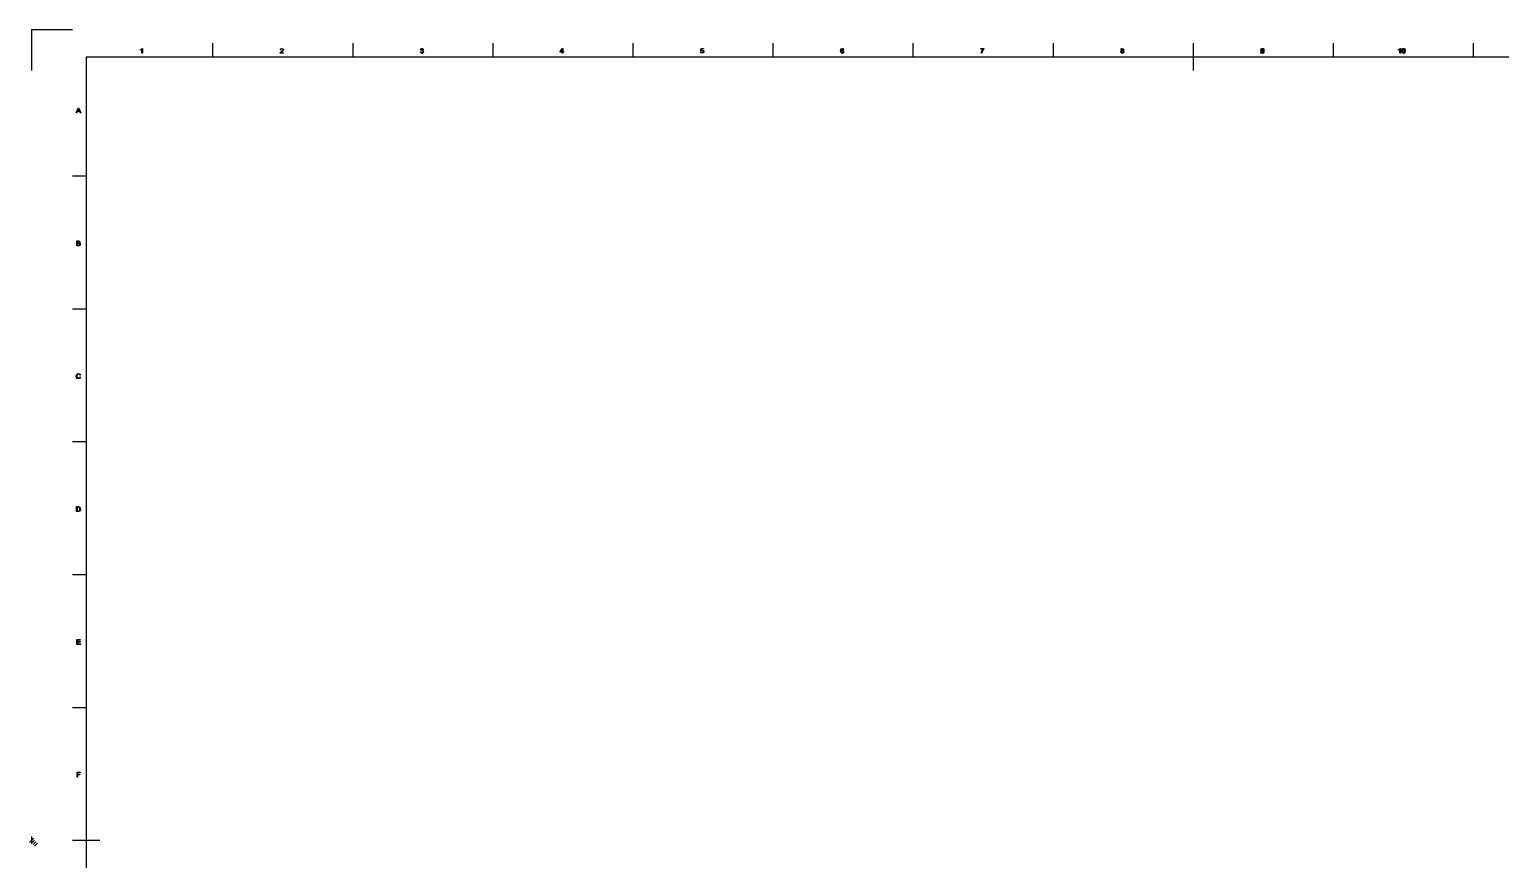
# Model space of a CAD drawing. Extents: x -180 to 1008, y 54 to 897.
# Drawn here: x -1 to 538, y 593 to 897 of the extents above; entities that cross this region are included whole.
import ezdxf

# ---------------------------------------------------------------- set-up
doc = ezdxf.new("R2010")
doc.units = 0

msp = doc.modelspace()

# ---------------------------------------------------------------- linework, layer by layer
at = {"layer": 'Layer 1'}
for p, q in [((0, 896.999709), (14.999978, 896.999709)), ((0, 896.999709), (0, 882.000499)), ((39.95724, 889.592179), (40.279513, 889.802152)), ((39.95724, 889.379772), (39.95724, 889.592179)), ((40.187959, 889.493304), (39.95724, 889.379772)), ((40.396702, 889.644672), (40.187959, 889.493304)), ((40.279513, 889.802152), (40.474828, 890.041414)), ((40.396702, 888.244499), (40.396702, 889.644672)), ((40.474828, 890.041414), (40.616433, 890.041414)), ((40.616433, 890.041414), (40.616433, 888.244499)), ((66.312437, 891.99909), (66.312437, 886.998472)), ((91.114649, 889.523916), (91.289213, 889.908435)), ((91.340484, 889.500633), (91.114649, 889.523916)), ((91.289213, 889.908435), (91.695713, 890.041494)), ((91.436919, 889.764317), (91.340484, 889.500633)), ((91.690831, 889.85954), (91.436919, 889.764317)), ((91.530915, 888.906142), (91.925209, 889.284575)), ((91.933755, 889.769185), (91.690831, 889.85954)), ((91.695713, 890.041494), (92.103435, 889.898672)), ((91.925209, 889.284575), (92.027751, 889.549475)), ((92.027751, 889.549475), (91.933755, 889.769185)), ((92.209639, 889.33347), (92.063152, 889.114977)), ((92.103435, 889.898672), (92.253583, 889.54466)), ((92.253583, 889.54466), (92.209639, 889.33347)), ((117.624871, 891.99909), (117.624871, 886.998472)), ((142.436848, 889.599561), (142.619955, 889.941376)), ((142.656579, 889.560508), (142.436848, 889.599561)), ((142.619955, 889.941376), (142.975187, 890.063454)), ((142.766444, 889.802205), (142.656579, 889.560508)), ((142.980071, 889.88277), (142.766444, 889.802205)), ((142.848224, 889.113945), (142.872645, 889.3068)), ((142.872645, 889.3068), (142.908046, 889.304154)), ((142.908046, 889.304154), (143.160736, 889.37739)), ((142.975187, 890.063454), (143.244966, 889.999981)), ((143.191256, 889.803422), (142.980071, 889.88277)), ((143.160736, 889.37739), (143.273044, 889.603238)), ((143.273044, 889.603238), (143.191256, 889.803422)), ((143.244966, 889.999981), (143.43296, 889.82906)), ((143.436622, 889.387154), (143.252293, 889.235786)), ((143.43296, 889.82906), (143.498879, 889.598344)), ((143.498879, 889.598344), (143.436622, 889.387154)), ((168.937304, 891.99909), (168.937304, 886.998472)), ((193.65406, 888.879551), (194.470725, 890.039218)), ((194.430439, 889.68645), (193.870127, 888.879551)), ((194.430439, 888.879551), (194.430439, 889.68645)), ((194.470725, 890.039218), (194.65017, 890.039218)), ((194.65017, 890.039218), (194.65017, 888.879551)), ((220.249737, 891.99909), (220.249737, 886.998472)), ((245.077581, 889.134027), (245.250926, 890.053241)), ((245.250926, 890.053241), (246.140835, 890.053241)), ((245.426709, 889.843268), (245.330271, 889.362309)), ((245.330271, 889.362309), (245.668414, 889.474625)), ((245.609819, 889.280527), (245.418163, 889.231685)), ((246.140835, 889.843268), (245.426709, 889.843268)), ((245.885703, 889.171862), (245.609819, 889.280527)), ((245.668414, 889.474625), (246.063928, 889.31225)), ((246.063928, 889.31225), (246.225065, 888.894765)), ((246.140835, 890.053241), (246.140835, 889.843268)), ((271.5627, 891.99909), (271.5627, 886.998472)), ((296.341215, 889.10315), (296.532852, 889.857556)), ((296.532852, 889.857556), (296.983305, 890.062634)), ((296.621964, 889.602418), (296.559708, 889.188584)), ((296.559708, 889.188584), (296.753806, 889.368024)), ((296.785556, 889.823372), (296.621964, 889.602418)), ((296.753806, 889.368024), (296.994285, 889.426629)), ((296.969891, 889.88195), (296.785556, 889.823372)), ((297.1896, 889.78797), (296.969891, 889.88195)), ((296.983305, 890.062634), (297.328771, 889.944207)), ((296.994285, 889.426629), (297.367823, 889.264281)), ((297.272627, 889.599984), (297.1896, 889.78797)), ((297.491119, 889.617182), (297.272627, 889.599984)), ((297.328771, 889.944207), (297.491119, 889.617076)), ((297.367823, 889.264281), (297.522869, 888.846796)), ((297.491119, 889.617076), (297.491119, 889.617182)), ((322.873281, 891.99909), (322.873281, 886.998472)), ((347.678069, 889.821043), (347.678069, 890.032207)), ((347.678069, 890.032207), (348.836519, 890.032207)), ((348.554527, 889.821043), (347.678069, 889.821043)), ((348.011312, 888.776099), (348.238377, 889.352282)), ((348.238377, 889.352282), (348.554527, 889.821043)), ((348.497165, 889.37792), (348.238377, 888.75779)), ((348.836519, 889.861313), (348.497165, 889.37792)), ((348.836519, 890.032207), (348.836519, 889.861313)), ((374.186508, 891.99909), (374.186508, 886.998472)), ((399.04543, 889.601307), (399.185818, 889.929681)), ((399.111338, 889.379137), (399.04543, 889.601307)), ((399.313982, 889.236315), (399.111338, 889.379137)), ((399.185818, 889.929681), (399.559356, 890.06274)), ((399.353061, 889.801491), (399.270034, 889.608636)), ((399.270034, 889.608636), (399.351817, 889.401097)), ((399.270034, 889.608636), (399.270034, 889.608636)), ((399.351817, 889.401097), (399.564224, 889.320532)), ((399.56179, 889.882056), (399.353061, 889.801491)), ((399.559356, 890.06274), (399.936546, 889.926003)), ((399.769303, 889.799056), (399.56179, 889.882056)), ((399.564224, 889.320532), (399.771763, 889.39988)), ((399.853546, 889.596412), (399.769303, 889.799056)), ((399.771763, 889.39988), (399.853546, 889.596412)), ((400.01346, 889.37792), (399.81571, 889.236315)), ((399.936546, 889.926003), (400.079367, 889.595195)), ((400.079367, 889.595195), (400.01346, 889.37792)), ((425.499735, 891.99909), (425.499735, 882.000499)), ((450.289495, 889.458538), (450.449409, 889.896767)), ((450.443297, 889.033724), (450.289495, 889.458538)), ((450.449409, 889.896767), (450.852263, 890.062793)), ((450.622764, 889.761221), (450.514126, 889.451156)), ((450.514126, 889.451156), (450.616652, 889.172815)), ((450.877901, 889.880839), (450.622764, 889.761221)), ((450.852263, 890.062793), (451.170874, 889.968786)), ((451.119598, 889.769767), (450.877901, 889.880839)), ((451.220907, 889.469465), (451.119598, 889.769767)), ((451.122032, 889.172815), (451.220907, 889.469465)), ((451.170874, 889.968786), (451.390584, 889.700235)), ((451.220907, 889.469465), (451.220907, 889.469465)), ((451.390584, 889.700235), (451.466281, 889.197289)), ((476.812962, 891.99909), (476.812962, 886.998472)), ((500.797993, 889.613504), (501.120255, 889.823477)), ((500.797993, 889.401097), (500.797993, 889.613504)), ((501.028709, 889.51463), (500.797993, 889.401097)), ((501.237439, 889.665998), (501.028709, 889.51463)), ((501.120255, 889.823477), (501.31557, 890.06274)), ((501.237439, 888.265824), (501.237439, 889.665998)), ((501.31557, 890.06274), (501.457175, 890.06274)), ((501.457175, 890.06274), (501.457175, 888.265824)), ((502.019916, 889.14842), (502.084633, 889.658669)), ((502.084633, 889.658669), (502.278732, 889.957753)), ((502.359297, 889.752675), (502.245765, 889.14842)), ((502.278732, 889.957753), (502.603428, 890.06274)), ((502.600994, 889.880839), (502.359297, 889.752675)), ((502.857348, 889.735583), (502.600994, 889.880839)), ((502.603428, 890.06274), (502.856131, 890.004135)), ((502.856131, 890.004135), (503.035571, 889.836892)), ((502.961118, 889.14842), (502.857348, 889.735583)), ((503.035571, 889.836892), (503.14667, 889.570774)), ((503.14667, 889.570774), (503.186939, 889.14842)), ((528.123543, 891.99909), (528.123543, 886.998472)), ((19.999988, 886.998472), (830.999641, 886.998472)), ((19.999988, 886.998472), (19.999988, 313.001528)), ((40.616433, 888.244499), (40.396702, 888.244499)), ((91.073141, 888.244499), (91.098779, 888.39711)), ((92.256023, 888.244499), (91.073141, 888.244499)), ((91.098779, 888.39711), (91.242823, 888.635129)), ((91.242823, 888.635129), (91.530915, 888.906142)), ((91.4711, 888.574196), (91.378324, 888.455768)), ((91.378324, 888.455768), (92.256023, 888.455689)), ((91.72501, 888.800017), (91.4711, 888.574196)), ((92.063152, 889.114977), (91.72501, 888.800017)), ((92.256023, 888.455689), (92.256023, 888.244499)), ((142.414866, 888.73911), (142.634597, 888.768426)), ((142.414874, 888.738952), (142.414866, 888.73911)), ((142.59188, 888.375176), (142.414874, 888.738952)), ((142.983733, 888.234789), (142.59188, 888.375176)), ((142.634597, 888.768426), (142.762774, 888.498631)), ((142.762774, 888.498631), (142.984945, 888.416848)), ((143.003257, 889.138287), (142.848224, 889.113945)), ((143.415868, 888.397163), (142.983733, 888.234789)), ((142.984945, 888.416848), (143.246181, 888.524269)), ((143.254724, 889.039412), (143.003257, 889.138287)), ((143.246181, 888.524269), (143.353604, 888.790387)), ((143.252293, 889.235786), (143.498879, 889.083201)), ((143.353604, 888.790387), (143.254724, 889.039412)), ((143.586771, 888.795123), (143.415868, 888.397163)), ((143.498879, 889.083201), (143.586771, 888.795123)), ((193.65406, 888.678124), (193.65406, 888.879551)), ((194.430439, 888.678124), (193.65406, 888.678124)), ((193.870127, 888.879551), (194.430439, 888.879551)), ((194.430439, 888.249658), (194.430439, 888.678124)), ((194.65017, 888.249658), (194.430439, 888.249658)), ((194.65017, 888.879551), (194.891875, 888.879551)), ((194.891875, 888.678124), (194.65017, 888.678124)), ((194.65017, 888.678124), (194.65017, 888.249658)), ((194.891875, 888.879551), (194.891875, 888.678124)), ((245.038518, 888.756785), (245.269235, 888.776364)), ((245.214302, 888.394279), (245.038518, 888.756837)), ((245.038518, 888.756837), (245.038518, 888.756785)), ((245.283885, 889.107172), (245.077581, 889.134027)), ((245.613481, 888.257543), (245.214302, 888.394279)), ((245.269235, 888.776364), (245.387646, 888.522443)), ((245.418163, 889.231685), (245.283885, 889.107172)), ((245.387646, 888.522443), (245.613481, 888.438227)), ((245.613481, 888.438227), (245.882041, 888.557845)), ((246.08346, 888.474845), (245.613481, 888.257543)), ((245.882041, 888.557845), (245.991906, 888.875238)), ((245.991906, 888.875238), (245.885703, 889.171862)), ((246.225065, 888.894765), (246.08346, 888.474845)), ((296.514543, 888.436613), (296.341215, 889.10315)), ((296.962562, 888.235212), (296.514543, 888.436613)), ((296.697661, 889.125216), (296.593892, 888.845684)), ((296.593892, 888.845684), (296.641517, 888.628382)), ((296.593892, 888.845684), (296.593892, 888.845684)), ((296.641517, 888.628382), (296.77701, 888.469686)), ((296.950338, 889.232637), (296.697661, 889.125216)), ((296.77701, 888.469686), (296.958884, 888.415975)), ((297.199363, 889.125216), (296.950338, 889.232637)), ((296.958884, 888.415975), (297.198146, 888.528291)), ((297.25064, 888.3121), (296.962562, 888.235212)), ((297.198146, 888.528291), (297.298265, 888.833461)), ((297.298265, 888.833461), (297.199363, 889.125216)), ((297.449633, 888.533053), (297.25064, 888.3121)), ((297.522869, 888.846796), (297.449633, 888.533053)), ((347.928312, 888.265824), (348.011312, 888.776099)), ((348.154133, 888.265824), (347.928312, 888.265824)), ((348.238377, 888.75779), (348.154133, 888.265824)), ((398.97341, 888.783402), (399.061305, 889.075157)), ((399.135759, 888.391554), (398.97341, 888.783402)), ((399.061305, 889.075157), (399.313982, 889.236315)), ((399.563007, 888.235318), (399.135759, 888.391554)), ((399.300567, 889.038539), (399.199232, 888.782185)), ((399.199232, 888.782185), (399.243179, 888.60031)), ((399.199232, 888.782185), (399.199232, 888.782185)), ((399.243179, 888.60031), (399.376238, 888.463574)), ((399.558139, 889.141091), (399.300567, 889.038539)), ((399.313982, 889.236315), (399.313982, 889.236315)), ((399.376238, 888.463574), (399.565441, 888.415975)), ((399.821796, 889.037322), (399.558139, 889.141091)), ((399.990256, 888.391554), (399.563007, 888.235318)), ((399.565441, 888.415975), (399.825474, 888.517284)), ((399.81571, 889.236315), (400.065953, 889.06296)), ((399.927999, 888.774882), (399.821796, 889.037322)), ((399.825474, 888.517284), (399.927999, 888.774882)), ((400.15263, 888.777316), (399.990256, 888.391554)), ((400.065953, 889.06296), (400.15263, 888.777316)), ((450.321245, 888.679659), (450.532435, 888.699238)), ((450.322462, 888.679712), (450.321245, 888.679659)), ((450.482376, 888.351338), (450.322462, 888.679712)), ((450.819296, 888.872593), (450.443297, 889.033724)), ((450.825408, 888.235371), (450.482376, 888.351338)), ((450.532435, 888.699238), (450.634961, 888.483179)), ((450.616652, 889.172815), (450.871789, 889.066611)), ((450.634961, 888.483179), (450.829059, 888.416028)), ((451.065887, 888.937283), (450.819296, 888.872593)), ((451.16963, 888.341574), (450.825408, 888.235371)), ((450.829059, 888.416028), (451.006065, 888.462409)), ((450.871789, 889.066611), (451.122032, 889.172815)), ((451.006065, 888.462409), (451.131795, 888.585705)), ((451.246545, 889.108177), (451.065887, 888.937283)), ((451.131795, 888.585705), (451.213578, 888.795678)), ((451.391801, 888.650396), (451.16963, 888.341574)), ((451.213578, 888.795678), (451.246545, 889.06423)), ((451.246545, 889.06423), (451.246545, 889.108177)), ((451.466281, 889.197289), (451.391801, 888.650396)), ((501.457175, 888.265824), (501.237439, 888.265824)), ((502.196923, 888.42087), (502.019916, 889.14842)), ((502.019916, 889.14842), (502.019916, 889.14842)), ((502.603428, 888.235318), (502.196923, 888.42087)), ((502.245765, 889.14842), (502.348317, 888.561231)), ((502.245765, 889.14842), (502.245765, 889.14842)), ((502.348317, 888.561231), (502.603428, 888.415975)), ((502.603428, 888.415975), (502.857348, 888.562475)), ((502.928151, 888.340278), (502.603428, 888.235318)), ((502.857348, 888.562475), (502.961118, 889.14842)), ((503.122249, 888.639363), (502.928151, 888.340278)), ((503.186939, 889.14842), (503.122249, 888.639363)), ((16.331584, 866.416322), (17.018852, 868.205909)), ((17.018852, 868.205909), (17.273984, 868.205909)), ((17.140924, 868.017896), (17.044487, 867.676108)), ((17.26788, 867.646818), (17.140924, 868.017896)), ((17.273984, 868.205909), (18.006418, 866.416322)), ((16.583053, 866.416322), (16.331584, 866.416322)), ((16.77959, 866.95832), (16.583053, 866.416322)), ((17.527894, 866.95832), (16.77959, 866.95832)), ((17.044487, 867.676108), (16.84795, 867.151201)), ((16.84795, 867.151201), (17.454651, 867.151201)), ((17.454651, 867.151201), (17.26788, 867.646818)), ((17.736638, 866.416322), (17.527894, 866.95832)), ((18.006418, 866.416322), (17.736638, 866.416322)), ((14.999978, 843.333016), (19.999988, 843.333016)), ((16.518355, 817.749727), (16.518355, 819.539308)), ((16.518355, 819.539308), (17.189753, 819.539308)), ((17.112848, 819.328118), (16.755175, 819.328118)), ((16.755175, 819.328118), (16.755175, 818.787342)), ((17.385069, 819.30248), (17.112848, 819.328118)), ((17.189753, 819.539308), (17.518129, 819.484375)), ((17.507142, 819.209706), (17.385069, 819.30248)), ((17.549867, 819.053452), (17.507142, 819.209706)), ((17.518129, 819.484375), (17.712224, 819.317138)), ((17.712224, 819.317138), (17.783026, 819.081537)), ((17.20074, 817.749727), (16.518355, 817.749727)), ((16.755175, 818.787342), (17.142145, 818.787342)), ((17.169001, 818.576157), (16.755175, 818.576157)), ((16.755175, 818.576157), (16.755175, 817.960912)), ((16.755175, 817.960912), (17.20074, 817.960912)), ((17.142145, 818.787342), (17.367979, 818.808085)), ((17.430236, 818.545637), (17.169001, 818.576157)), ((17.20074, 817.960912), (17.361876, 817.969458)), ((17.488831, 817.779024), (17.20074, 817.749727)), ((17.361876, 817.969458), (17.498597, 818.018286)), ((17.367979, 818.808085), (17.50348, 818.897199)), ((17.573061, 818.441876), (17.430236, 818.545637)), ((17.685368, 817.868136), (17.488831, 817.779024)), ((17.498597, 818.018286), (17.58893, 818.117164)), ((17.50348, 818.897199), (17.549867, 819.053452)), ((17.720769, 818.865468), (17.532777, 818.701892)), ((17.532777, 818.701892), (17.781805, 818.539536)), ((17.624332, 818.268534), (17.573061, 818.441876)), ((17.58893, 818.117164), (17.624332, 818.268534)), ((17.815985, 818.034153), (17.685368, 817.868136)), ((17.783026, 819.081537), (17.720769, 818.865468)), ((17.781805, 818.539536), (17.869697, 818.268534)), ((17.869697, 818.268534), (17.815985, 818.034153)), ((14.999978, 794.666413), (19.999988, 794.666413)), ((16.469612, 770.478407), (16.773572, 770.794576)), ((16.773572, 770.794576), (17.20815, 770.903222)), ((17.203267, 770.70058), (16.857802, 770.6017)), ((17.501124, 770.611466), (17.203267, 770.70058)), ((17.20815, 770.903222), (17.659819, 770.766498)), ((17.659819, 770.766498), (17.91495, 770.381972)), ((16.363409, 769.991339), (16.469612, 770.478407)), ((16.457404, 769.511594), (16.363409, 769.991339)), ((16.733288, 769.16979), (16.457404, 769.511594)), ((16.663707, 770.335583), (16.607554, 769.992559)), ((16.607554, 769.992559), (16.673473, 769.593382)), ((16.857802, 770.6017), (16.663707, 770.335583)), ((16.673473, 769.593382), (16.880996, 769.339473)), ((17.204488, 769.052601), (16.733288, 769.16979)), ((16.880996, 769.339473), (17.184957, 769.255243)), ((17.184957, 769.255243), (17.521877, 769.36999)), ((17.676909, 769.205191), (17.204488, 769.052601)), ((17.681792, 770.327039), (17.501124, 770.611466)), ((17.521877, 769.36999), (17.708648, 769.710571)), ((17.945468, 769.650757), (17.676909, 769.205191)), ((17.91495, 770.381972), (17.681792, 770.327039)), ((17.708648, 769.710571), (17.945468, 769.650757)), ((17.708648, 769.710571), (17.708648, 769.710571)), ((14.999978, 745.99981), (19.999988, 745.99981)), ((16.431769, 720.416512), (16.431769, 722.206096)), ((16.431769, 722.206096), (17.048235, 722.206096)), ((17.048235, 722.206096), (17.366844, 722.180458)), ((17.366844, 722.180458), (17.6293, 722.052281)), ((17.077533, 720.41651), (16.431769, 720.416512)), ((17.044573, 721.994911), (16.66859, 721.994911)), ((16.66859, 721.994911), (16.66859, 720.6277)), ((16.66859, 720.6277), (17.050677, 720.6277)), ((17.350975, 721.958288), (17.044573, 721.994911)), ((17.050677, 720.6277), (17.327781, 720.660659)), ((17.364403, 720.447029), (17.077533, 720.41651)), ((17.327781, 720.660659), (17.488917, 720.753432)), ((17.574368, 721.755649), (17.350975, 721.958288)), ((17.57803, 720.536141), (17.364403, 720.447029)), ((17.488917, 720.753432), (17.619535, 720.979267)), ((17.667143, 721.324733), (17.574368, 721.755649)), ((17.741607, 720.698497), (17.57803, 720.536141)), ((17.619535, 720.979267), (17.667143, 721.324733)), ((17.6293, 722.052281), (17.840486, 721.74588)), ((17.86368, 720.959733), (17.741607, 720.698497)), ((17.840486, 721.74588), (17.911288, 721.321069)), ((17.911288, 721.321069), (17.86368, 720.959733)), ((14.999978, 697.333207), (19.999988, 697.333207)), ((16.533003, 671.749906), (16.533003, 673.53949)), ((16.533003, 673.53949), (17.826972, 673.53949)), ((17.868476, 671.749906), (16.533003, 671.749906)), ((17.826972, 673.328305), (16.769824, 673.328305)), ((16.769824, 673.328305), (16.769824, 672.780198)), ((16.769824, 672.780198), (17.759832, 672.780198)), ((17.759832, 672.570233), (16.769824, 672.570233)), ((16.769824, 672.570233), (16.769824, 671.961091)), ((16.769824, 671.961091), (17.868476, 671.961091)), ((17.759832, 672.780198), (17.759832, 672.570233)), ((17.826972, 673.53949), (17.826972, 673.328305)), ((17.868476, 671.961091), (17.868476, 671.749906)), ((14.999978, 648.666603), (19.999988, 648.666603)), ((16.638383, 623.083304), (16.638383, 624.872887)), ((16.638383, 624.872887), (17.84568, 624.872887)), ((16.875203, 623.083304), (16.638383, 623.083304)), ((17.84568, 624.661702), (16.875203, 624.661702)), ((16.875203, 624.661702), (16.875203, 624.107493)), ((16.875203, 624.107493), (17.715062, 624.107493)), ((17.715062, 623.896307), (16.875203, 623.896307)), ((16.875203, 623.896307), (16.875203, 623.083304)), ((17.715062, 624.107493), (17.715062, 623.896307)), ((17.84568, 624.872887), (17.84568, 624.661702)), ((0.793749, 600.793749), (-0.793749, 599.206251)), ((0, 601.322915), (0, 598.677085)), ((1.058332, 600), (0, 598.941668)), ((1.587498, 599.470834), (0.529166, 598.412502)), ((2.116664, 598.941668), (1.058332, 597.883336)), ((14.999978, 600), (24.999971, 600))]:
    msp.add_line(p, q, dxfattribs=at)

doc.saveas('drawing.dxf')
